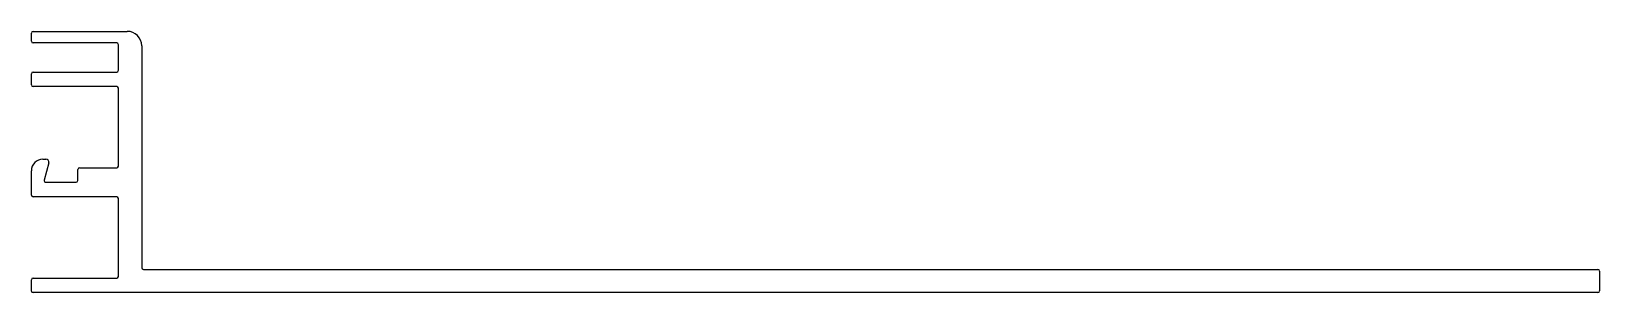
# Model space of a CAD drawing. Extents: x 1510 to 1780, y 1529 to 1574.
import ezdxf

# ---------------------------------------------------------------- set-up
doc = ezdxf.new("R2010")
doc.units = 0
doc.layers.get('0').update_dxf_attribs({"linetype": 'CONTINUOUS'})

msp = doc.modelspace()

# ---------------------------------------------------------------- linework, layer by layer
for p, q in [((1509.87, 1574.3), (1526.07, 1574.3)), ((1509.57, 1572.6), (1509.57, 1574)), ((1524.27, 1572.3), (1509.87, 1572.3)), ((1524.57, 1567.6), (1524.57, 1572)), ((1528.57, 1571.8), (1528.57, 1533.6)), ((1509.57, 1565.1), (1509.57, 1567)), ((1509.87, 1567.3), (1524.27, 1567.3)), ((1524.27, 1564.8), (1509.87, 1564.8)), ((1524.57, 1551.1), (1524.57, 1564.5)), ((1509.57, 1546.1), (1509.57, 1550.3)), ((1511.57, 1552.3), (1512.07, 1552.3)), ((1512.55, 1551.67), (1511.75, 1548.68)), ((1517.57, 1548.6), (1517.57, 1550.5)), ((1517.87, 1550.8), (1524.27, 1550.8)), ((1512.04, 1548.3), (1517.27, 1548.3)), ((1524.27, 1545.8), (1509.87, 1545.8)), ((1524.57, 1532.1), (1524.57, 1545.5)), ((1509.57, 1529.6), (1509.57, 1531.5)), ((1509.87, 1531.8), (1524.27, 1531.8)), ((1528.87, 1533.3), (1779.27, 1533.3)), ((1779.57, 1533), (1779.57, 1529.6)), ((1509.57, 1529.56), (1509.57, 1529.6)), ((1779.27, 1529.3), (1509.87, 1529.3))]:
    msp.add_line(p, q)
for centre, radius, start, end in [((1509.87, 1574), 0.3, 90, 179.9977), ((1526.07, 1571.8), 2.5, 360, 90), ((1509.87, 1572.6), 0.3, 180.0023, 270), ((1524.27, 1572), 0.3, 0.0023, 90), ((1509.87, 1567), 0.3, 90, 179.9977), ((1524.27, 1567.6), 0.3, 270, 359.9977), ((1509.87, 1565.1), 0.3, 180.0023, 270), ((1524.27, 1564.5), 0.3, 0.0023, 90), ((1511.57, 1550.3), 2, 90, 180), ((1512.07, 1551.8), 0.5, 345.0018, 90.0005), ((1517.87, 1550.5), 0.3, 90, 179.9977), ((1524.27, 1551.1), 0.3, 270, 359.9977), ((1512.04, 1548.6), 0.3, 164.9982, 269.9921), ((1517.27, 1548.6), 0.3, 270, 359.9977), ((1509.87, 1546.1), 0.3, 180.0023, 270), ((1524.27, 1545.5), 0.3, 0.0023, 90), ((1528.87, 1533.6), 0.3, 180.0023, 270), ((1509.87, 1531.5), 0.3, 90, 179.9977), ((1524.27, 1532.1), 0.3, 270, 359.9977), ((1779.27, 1533), 0.3, 360, 90), ((1509.87, 1529.6), 0.3, 187.484, 269.9991), ((1779.27, 1529.6), 0.3, 270.0023, 359.9977)]:
    msp.add_arc(centre, radius, start, end)

doc.saveas('drawing.dxf')
